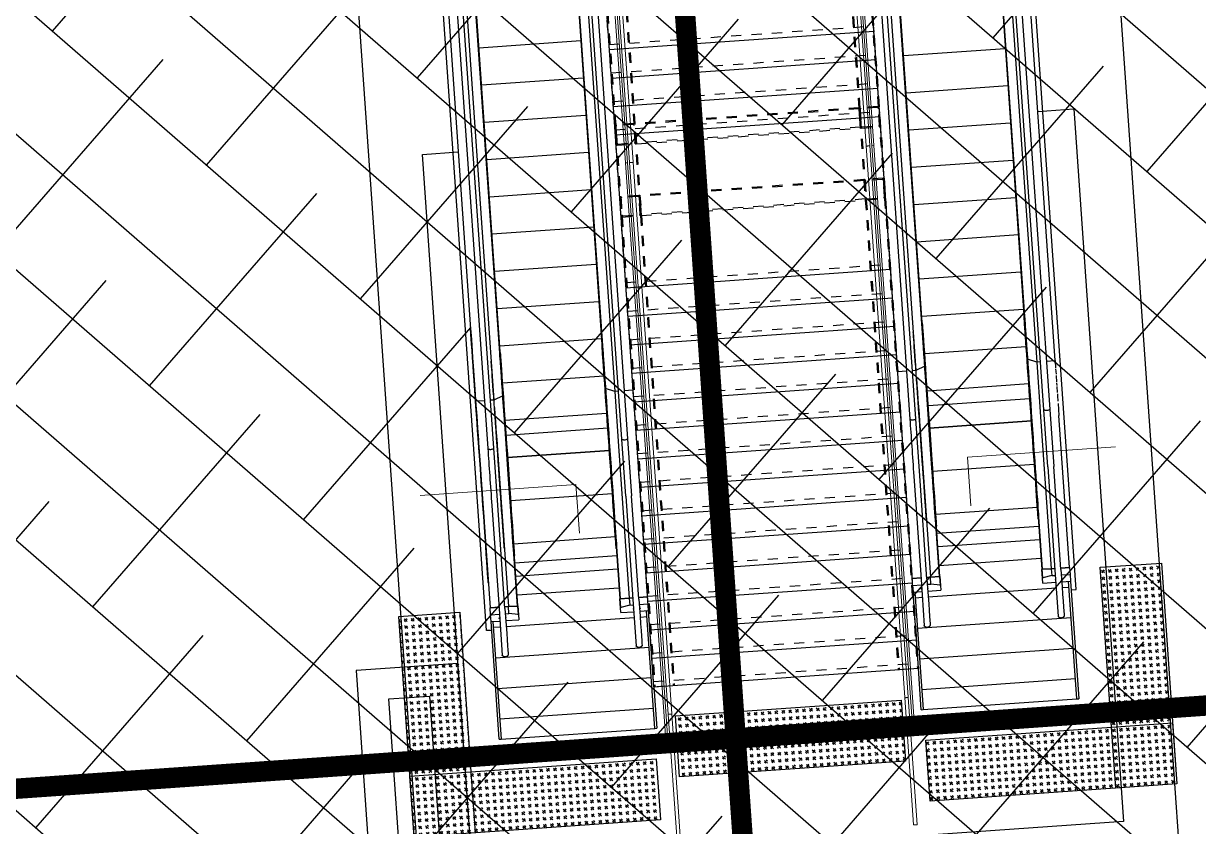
# Model space of a CAD drawing. Header units: millimetres. Extents: x 50357 to 985146, y 723188 to 1803594.
# Drawn here: x 834406.37 to 834417.89, y 820114.42 to 820122.29 of the extents above; entities that cross this region are included whole.
import ezdxf
from ezdxf.xclip import XClip

# ---------------------------------------------------------------- set-up
doc = ezdxf.new("R2010")
doc.units = ezdxf.units.MM
doc.header["$LTSCALE"] = 3
doc.header["$MEASUREMENT"] = 0
for name, pattern in [('DASHED2', [0.375, 0.25, -0.125]), ('Grid Line', [22.225, 12.7, -3.175, 3.175, -3.175]), ('XXASB-PIW-ARC-DWG-1012-MWP-XXXX-WS3-XC$0$XXXXX-PIW-P-ASB_BRIDGE_STAIR_ESCALATOR-XXX$0$Member Hidden', [4.5, 2.5, -2])]:
    doc.linetypes.add(name, pattern=pattern)
doc.layers.add('-Excluded area line', color=7, linetype='DASHED2', lineweight=40)
doc.layers.add('-Section line', color=7, linetype='Continuous')
doc.layers.add('00_Xref', color=7, linetype='Continuous')
for name, color, linetype, true_color in [('WKD071__', 7, 'Continuous', 0x6e6e6e), ('XXASB-PIW-ARC-DWG-1012-MWP-XXXX-WS3-XC$0$XXXXX-PIW-P-ASB_BRIDGE_STAIR_ESCALATOR-XXX$0$A-GENM', 7, 'Continuous', 0x6e6e6e), ('XXASB-PIW-ARC-DWG-1012-MWP-XXXX-WS3-XC$0$XXXXX-PIW-P-ASB_BRIDGE_STAIR_ESCALATOR-XXX$0$ADS240', 7, 'XXASB-PIW-ARC-DWG-1012-MWP-XXXX-WS3-XC$0$XXXXX-PIW-P-ASB_BRIDGE_STAIR_ESCALATOR-XXX$0$Member Hidden', 0x6e6e6e), ('XXASB-PIW-ARC-DWG-1012-MWP-XXXX-WS3-XC$0$XXXXX-PIW-P-ASB_BRIDGE_STAIR_ESCALATOR-XXX$0$ADS240_F', 7, 'Continuous', 0x6e6e6e), ('XXASB-PIW-ARC-DWG-1012-MWP-XXXX-WS3-XC$0$XXXXX-PIW-P-ASB_BRIDGE_STAIR_ESCALATOR-XXX$0$ADS292_H', 7, 'XXASB-PIW-ARC-DWG-1012-MWP-XXXX-WS3-XC$0$XXXXX-PIW-P-ASB_BRIDGE_STAIR_ESCALATOR-XXX$0$Member Hidden', 0x6e6e6e), ('XXASB-PIW-ARC-DWG-1012-MWP-XXXX-WS3-XC$0$XXXXX-PIW-P-ASB_BRIDGE_STAIR_ESCALATOR-XXX$0$ADS292_H1', 7, 'XXASB-PIW-ARC-DWG-1012-MWP-XXXX-WS3-XC$0$XXXXX-PIW-P-ASB_BRIDGE_STAIR_ESCALATOR-XXX$0$Member Hidden', 0x6e6e6e), ('XXASB-PIW-ARC-DWG-1012-MWP-XXXX-WS3-XC$0$XXXXX-PIW-P-ASB_BRIDGE_STAIR_ESCALATOR-XXX$0$M-EQPM', 7, 'Continuous', 0x6e6e6e), ('XXASB-PIW-ARC-DWG-1012-MWP-XXXX-WS3-XC$0$XXXXX-PIW-P-ASB_BRIDGE_STAIR_ESCALATOR-XXX$0$Q-SPCQ', 7, 'Continuous', 0x6e6e6e), ('XXASB-PIW-ARC-DWG-1012-MWP-XXXX-WS3-XC$0$XXXXX-PIW-P-ASB_BRIDGE_STAIR_ESCALATOR-XXX$0$Q-SPCQ-1', 7, 'Continuous', 0x6e6e6e)]:
    doc.layers.add(name, color=color, linetype=linetype, true_color=true_color)
doc.layers.add('XXASB-PIW-ARC-DWG-1012-MWP-XXXX-WS3-XC$0$ADS030__', color=7, linetype='Continuous', lineweight=13, true_color=0x6e6e6e)
doc.layers.add('XXASB-PIW-ARC-DWG-1012-MWP-XXXX-WS3-XC$0$XXXXX-PIW-P-ASB_BRIDGE_DECK_ARC-XXX$0$A-FLOR-HRAL', color=7, linetype='Continuous', lineweight=13, true_color=0x6e6e6e)

# ---------------------------------------------------------------- blocks, each defined once
blk = doc.blocks.new('x-baseplan')
blk.add_lwpolyline([(834550.55, 818213.81), (834557.171, 818119.106), (834549.739, 818118.586), (834547.98, 818143.75), (834547.581, 818143.722), (834547.541, 818144.296), (834539.964, 818143.766), (834540.021, 818142.96), (834532.454, 818142.451), (834523.973, 818144.32), (834526.254, 818154.672), (834539.411, 818151.675), (834539.646, 818148.322), (834547.222, 818148.851), (834547.183, 818149.408), (834547.582, 818149.436), (834542.996, 818215.041), (834543.221, 818215.057), (834550.326, 818213.794), (834550.55, 818213.81)])
blk = doc.blocks.new('XXASB-PIW-ARC-DWG-1012-MWP-XXXX-WS3-XC$0$XXXXX-PIW-P-ASB_BRIDGE_DECK_ARC-XXX$0$HANDRAIL - HANDRAIL-3273728-DECK F_F_L__ARC')
at = {"layer": 'XXASB-PIW-ARC-DWG-1012-MWP-XXXX-WS3-XC$0$XXXXX-PIW-P-ASB_BRIDGE_DECK_ARC-XXX$0$A-FLOR-HRAL'}
for p, q in [((-668972, 86090), (-668972, 81890)), ((-668937, 81890), (-668937, 86090)), ((-668917, 81888), (-668917, 86088)), ((-668917, 81888), (-668917, 86088)), ((-668897, 86088), (-668897, 81888)), ((-668972, 81890), (-668972, 80670)), ((-668937, 80670), (-668937, 81890)), ((-668917, 80668), (-668917, 81888)), ((-668917, 80668), (-668917, 81888)), ((-668897, 81888), (-668917, 81888)), ((-668897, 81888), (-668897, 80668)), ((-668972, 80670), (-668972, 76470)), ((-668937, 76470), (-668937, 80670)), ((-668917, 76188), (-668917, 80668)), ((-668917, 76188), (-668917, 80668)), ((-668917, 80668), (-668897, 80668)), ((-668897, 80668), (-668897, 76188)), ((-668972, 76470), (-668972, 75218)), ((-668937, 75218), (-668937, 76470)), ((-668917, 76168), (-668917, 76188)), ((-668917, 76168), (-668917, 76188)), ((-668917, 76168), (-668897, 76168)), ((-668897, 76188), (-668897, 76168)), ((-668937, 75218), (-668972, 75218))]:
    blk.add_line(p, q, dxfattribs=at)
for points in [[(-668962, 81888), (-668964, 81888), (-668967, 81888), (-668970, 81888), (-668971, 81889), (-668972, 81889), (-668972, 81890), (-668972, 81890)], [(-668962, 80668), (-668964, 80668), (-668967, 80668), (-668970, 80668), (-668971, 80669), (-668972, 80669), (-668972, 80670), (-668972, 80670)], [(-668962, 76468), (-668964, 76468), (-668967, 76468), (-668970, 76468), (-668971, 76469), (-668972, 76469), (-668972, 76470), (-668972, 76470)]]:
    blk.add_open_spline(points, degree=3, knots=[0, 0, 0, 0, 0.1666667, 0.25, 0.3333333, 0.4166667, 0.5, 0.5, 0.5, 0.5], dxfattribs=at)
for points in [[(-668937, 81890), (-668937, 81890), (-668938, 81889), (-668939, 81889), (-668940, 81888), (-668957, 81888), (-668960, 81888), (-668962, 81888), (-668962, 81888)], [(-668937, 80670), (-668937, 80670), (-668938, 80669), (-668939, 80669), (-668940, 80668), (-668957, 80668), (-668960, 80668), (-668962, 80668), (-668962, 80668)], [(-668937, 76470), (-668937, 76470), (-668938, 76469), (-668939, 76469), (-668940, 76468), (-668942, 76468), (-668945, 76468), (-668962, 76468), (-668962, 76468)]]:
    blk.add_open_spline(points, degree=3, dxfattribs=at)
blk = doc.blocks.new('XXASB-PIW-ARC-DWG-1012-MWP-XXXX-WS3-XC$0$XXXXX-PIW-P-ASB_BRIDGE_DECK_ARC-XXX$0$HANDRAIL1 - HANDRAIL-3274031-DECK F_F_L__ARC')
at = {"layer": 'XXASB-PIW-ARC-DWG-1012-MWP-XXXX-WS3-XC$0$XXXXX-PIW-P-ASB_BRIDGE_DECK_ARC-XXX$0$A-FLOR-HRAL'}
for p, q in [((-671148, 81888), (-671148, 86088)), ((-671128, 81888), (-671128, 86088)), ((-671128, 86088), (-671128, 81888)), ((-671108, 86090), (-671108, 81890)), ((-671073, 81890), (-671073, 86090)), ((-671148, 80668), (-671148, 81888)), ((-671128, 81888), (-671148, 81888)), ((-671128, 80668), (-671128, 81888)), ((-671128, 81888), (-671128, 80668)), ((-671108, 81890), (-671108, 80670)), ((-671073, 80670), (-671073, 81890)), ((-671148, 76168), (-671148, 80668)), ((-671148, 80668), (-671128, 80668)), ((-671128, 80668), (-671128, 76168)), ((-671108, 80670), (-671108, 76470)), ((-671073, 76470), (-671073, 80670)), ((-671108, 76470), (-671108, 75218)), ((-671073, 75218), (-671073, 76470)), ((-671148, 76168), (-671128, 76168))]:
    blk.add_line(p, q, dxfattribs=at)
for points in [[(-671098, 81888), (-671100, 81888), (-671102, 81888), (-671105, 81888), (-671107, 81889), (-671108, 81889), (-671108, 81890), (-671108, 81890)], [(-671098, 80668), (-671100, 80668), (-671102, 80668), (-671105, 80668), (-671107, 80669), (-671108, 80669), (-671108, 80670), (-671108, 80670)], [(-671083, 76468), (-671085, 76468), (-671102, 76468), (-671105, 76468), (-671107, 76469), (-671108, 76469), (-671108, 76470), (-671108, 76470)]]:
    blk.add_open_spline(points, degree=3, knots=[0, 0, 0, 0, 0.1666667, 0.25, 0.3333333, 0.4166667, 0.5, 0.5, 0.5, 0.5], dxfattribs=at)
for points in [[(-671073, 81890), (-671073, 81890), (-671073, 81889), (-671074, 81889), (-671076, 81888), (-671078, 81888), (-671080, 81888), (-671097, 81888), (-671098, 81888)], [(-671073, 80670), (-671073, 80670), (-671073, 80669), (-671074, 80669), (-671076, 80668), (-671078, 80668), (-671080, 80668), (-671097, 80668), (-671098, 80668)], [(-671073, 76470), (-671073, 76470), (-671073, 76469), (-671074, 76469), (-671076, 76468), (-671078, 76468), (-671080, 76468), (-671082, 76468), (-671083, 76468)]]:
    blk.add_open_spline(points, degree=3, dxfattribs=at)
blk = doc.blocks.new('XXASB-PIW-ARC-DWG-1012-MWP-XXXX-WS3-XC$0$XXXXX-PIW-P-ASB_BRIDGE_DECK_ARC-XXX')
at = {"layer": 'XXASB-PIW-ARC-DWG-1012-MWP-XXXX-WS3-XC$0$XXXXX-PIW-P-ASB_BRIDGE_DECK_ARC-XXX$0$A-FLOR-HRAL', "rotation": 3.999000000000387}
for name, p in [('XXASB-PIW-ARC-DWG-1012-MWP-XXXX-WS3-XC$0$XXXXX-PIW-P-ASB_BRIDGE_DECK_ARC-XXX$0$HANDRAIL - HANDRAIL-3273728-DECK F_F_L__ARC', (835227160, 818090927)), ('XXASB-PIW-ARC-DWG-1012-MWP-XXXX-WS3-XC$0$XXXXX-PIW-P-ASB_BRIDGE_DECK_ARC-XXX$0$HANDRAIL1 - HANDRAIL-3274031-DECK F_F_L__ARC', (835226971, 818090914))]:
    blk.add_blockref(name, p, dxfattribs=at)
blk = doc.blocks.new('XXASB-PIW-ARC-DWG-1012-MWP-XXXX-WS3-XC$0$XXXXX-PIW-P-ASB_BRIDGE_STAIR_ESCALATOR-XXX$0$KONEGL-TravelMaster110_Escalator_Single_metric - TM110 - 101384-1810381-DECK F_F_L__STR')
at = {"layer": 'XXASB-PIW-ARC-DWG-1012-MWP-XXXX-WS3-XC$0$XXXXX-PIW-P-ASB_BRIDGE_STAIR_ESCALATOR-XXX$0$Q-SPCQ-1'}
h = blk.add_hatch(dxfattribs=at)
h.set_pattern_fill('FP_2', color=256, style=0, pattern_type=2)
h.set_pattern_definition([(270, (-87448.5, -668099.4), (300, 2e-14), [])])
h.paths.add_polyline_path([(-10279, 687), (-9957, 687), (-9957, 755), (-10279, 755)], flags=0)
h.paths.add_polyline_path([(-11112, -755), (-9957, -755), (-9957, -687), (-10294, -686), (-10299, -683), (-10303, -679), (-10310, -666), (-10310, -649), (-10307, -642), (-10301, -634), (-10291, -629), (-9957, -628), (-9957, -500), (-9531, -500), (-9531, 500), (-9957, 500), (-9957, 629), (-10292, 630), (-10301, 634), (-10308, 643), (-10311, 655), (-10311, 658), (-10310, 667), (-10303, 680), (-10298, 684), (-10291, 687), (-10279, 687), (-10279, 755), (-11112, 755), (-11112, 201)], flags=0)
for p, q in [((-11112, 774), (-10704, 774)), ((-11112, 774), (-11112, 755)), ((-11112, 755), (-11112, -755)), ((-9957, 755), (-11112, 755)), ((-9957, 755), (-11112, 755)), ((-9957, 774), (-9957, 687)), ((-9890, 774), (-9890, 687)), ((-9822, 774), (-9822, 687)), ((-9822, 687), (-9822, 771)), ((-7792, 687), (-7792, 771)), ((-9838, 687), (-10291, 687)), ((-9957, 629), (-9957, 500)), ((-9906, 505), (-9890, 594)), ((-9890, 629), (-9890, 594)), ((-9890, 594), (-9822, 594)), ((-8823, 687), (-9838, 687)), ((-9838, 629), (-8823, 629)), ((-9822, 629), (-9822, 594)), ((-9822, 594), (-9822, 629)), ((-9822, 594), (-9822, 505)), ((-9822, 505), (-9822, 594)), ((-8329, 594), (-9822, 594)), ((-8823, 629), (-8263, 629)), ((7327, 687), (-8263, 687)), ((-8263, 629), (7327, 629)), ((-7792, 594), (-7792, 629)), ((-7757, 505), (-7792, 594)), ((7574, 594), (-7792, 594)), ((-9909, 500), (-9957, 500)), ((-9909, 500), (-9909, 505)), ((-9909, 505), (-9906, 505)), ((-9822, 500), (-9909, 500)), ((-9822, 505), (-9906, 505)), ((-9822, 505), (-9822, 500)), ((-9822, 500), (-9822, 505)), ((-9822, 505), (-8329, 505)), ((-9822, 500), (-8329, 500)), ((-9531, -500), (-9531, 500)), ((-9531, -500), (-9531, 500)), ((-9400, -500), (-9400, 500)), ((-9211, 500), (-9211, -500)), ((-8787, 500), (-8787, -500)), ((-8364, -500), (-8364, 500)), ((-8364, 500), (-8364, -500)), ((-8143, 500), (-8143, -500)), ((-7997, 500), (-7997, -500)), ((-7757, 505), (7608, 505)), ((-7748, 500), (-7750, 505)), ((-7748, 500), (7616, 500)), ((-7631, 500), (-7631, -500)), ((-7265, 500), (-7265, -500)), ((-6899, 500), (-6899, -500)), ((-6533, 500), (-6533, -500)), ((-6167, 500), (-6167, -500)), ((-5801, 500), (-5801, -500)), ((-5435, 500), (-5435, -500)), ((-5069, 500), (-5069, -500)), ((-4703, 500), (-4703, -500)), ((-9957, -500), (-9909, -500)), ((-9957, -500), (-9957, -629)), ((-9909, -500), (-9822, -500)), ((-9909, -505), (-9909, -500)), ((-9906, -505), (-9909, -505)), ((-9890, -593), (-9906, -505)), ((-9906, -505), (-9822, -505)), ((-9822, -500), (-9822, -505)), ((-9822, -505), (-9822, -500)), ((-8329, -500), (-9822, -500)), ((-9822, -505), (-9822, -593)), ((-9822, -593), (-9822, -505)), ((-8329, -505), (-9822, -505)), ((-7792, -593), (-7757, -505)), ((7608, -505), (-7757, -505)), ((-7750, -505), (-7748, -500)), ((7616, -500), (-7748, -500)), ((-9838, -629), (-10291, -629)), ((-9957, -687), (-9957, -774)), ((-9822, -593), (-9890, -593)), ((-9890, -593), (-9890, -629)), ((-9890, -687), (-9890, -774)), ((-8823, -629), (-9838, -629)), ((-9838, -687), (-8823, -687)), ((-9822, -593), (-9822, -629)), ((-9822, -629), (-9822, -593)), ((-8329, -593), (-9822, -593)), ((-9822, -687), (-9822, -774)), ((-9822, -771), (-9822, -687)), ((-8823, -629), (-8263, -629)), ((-8263, -687), (-8823, -687)), ((-7792, -593), (-8329, -593)), ((-8263, -629), (7327, -629)), ((7327, -687), (-8263, -687)), ((-7792, -629), (-7792, -593)), ((7574, -593), (-7792, -593)), ((-7792, -771), (-7792, -687)), ((-11112, -755), (-9957, -755)), ((-11112, -755), (-9957, -755)), ((-11112, -755), (-11112, -773)), ((-9957, -773), (-11112, -773)), ((-9890, -774), (-9957, -774)), ((-9822, -774), (-9890, -774)), ((-9822, -773), (-8329, -773)), ((-8210, -773), (-8329, -773)), ((-8046, -773), (-8104, -773)), ((-8012, -773), (-8035, -773)), ((-7935, -773), (-8001, -773)), ((-7871, -773), (-7924, -773)), ((-7791, -773), (-7861, -773)), ((-7790, -773), (7576, -773))]:
    blk.add_line(p, q, dxfattribs=at)
at = {"layer": 'XXASB-PIW-ARC-DWG-1012-MWP-XXXX-WS3-XC$0$XXXXX-PIW-P-ASB_BRIDGE_STAIR_ESCALATOR-XXX$0$Q-SPCQ-1', "flags": 128}
for points in [[(-10292, 629), (-10294, 630), (-10295, 630), (-10296, 631), (-10297, 632), (-10298, 632), (-10299, 633), (-10300, 634), (-10301, 635), (-10302, 636), (-10303, 636), (-10304, 637), (-10304, 638), (-10305, 639), (-10306, 640), (-10307, 641), (-10307, 643), (-10308, 644), (-10309, 645), (-10309, 646), (-10310, 647), (-10310, 648), (-10310, 650), (-10311, 651), (-10311, 652), (-10311, 653), (-10311, 655), (-10311, 656), (-10312, 657), (-10312, 658), (-10312, 660), (-10311, 661), (-10311, 662), (-10311, 663), (-10311, 665), (-10311, 666), (-10310, 667), (-10310, 668), (-10309, 670), (-10309, 671), (-10309, 672), (-10308, 673), (-10307, 674), (-10307, 675), (-10306, 676), (-10305, 677), (-10304, 678), (-10304, 679), (-10303, 680), (-10302, 681), (-10301, 682), (-10300, 683), (-10299, 684), (-10298, 684), (-10297, 685), (-10296, 686), (-10295, 686), (-10294, 687), (-10292, 687)], [(-10292, -687), (-10294, -687), (-10295, -686), (-10296, -686), (-10297, -685), (-10298, -684), (-10299, -684), (-10300, -683), (-10301, -682), (-10302, -681), (-10303, -680), (-10304, -679), (-10304, -678), (-10305, -677), (-10306, -676), (-10307, -675), (-10307, -674), (-10308, -673), (-10309, -672), (-10309, -671), (-10310, -669), (-10310, -668), (-10310, -667), (-10311, -666), (-10311, -665), (-10311, -663), (-10311, -662), (-10311, -661), (-10312, -660), (-10312, -658), (-10312, -657), (-10311, -656), (-10311, -654), (-10311, -653), (-10311, -652), (-10311, -651), (-10310, -649), (-10310, -648), (-10309, -647), (-10309, -646), (-10309, -645), (-10308, -644), (-10307, -642), (-10307, -641), (-10306, -640), (-10305, -639), (-10304, -638), (-10304, -637), (-10303, -636), (-10302, -635), (-10301, -635), (-10300, -634), (-10299, -633), (-10298, -632), (-10297, -632), (-10296, -631), (-10295, -630), (-10294, -630), (-10292, -629)]]:
    blk.add_lwpolyline(points, dxfattribs=at)
at = {"layer": 'XXASB-PIW-ARC-DWG-1012-MWP-XXXX-WS3-XC$0$XXXXX-PIW-P-ASB_BRIDGE_STAIR_ESCALATOR-XXX$0$Q-SPCQ-1'}
for centre, major_axis, start_param, end_param in [((-9822, 771), (0, 2.5), 4.712389, 4.72911), ((-9838, 629), (-455, 0), 4.712389, 6.200512), ((-8329, 594), (918, 0), 1.041127, 6.283185), ((-8823, 687), (-1019, 0), 4.130433, 4.712389), ((-8329, -500), (998, 0), 1.043654, 6.283185), ((-8329, -505), (982, 0), 0, 5.401656), ((-9838, -687), (-455, 0), 4.712389, 6.200512), ((-9822, -771), (0, 2.5), 4.712389, 8.111931), ((-8329, -773), (-1250, 0), 4.540642, 4.600999)]:
    blk.add_ellipse(centre, major_axis=major_axis, ratio=0.000001, start_param=start_param, end_param=end_param, dxfattribs=at)
for centre, major_axis in [((-8329, 500), (998, 0)), ((-8329, 505), (982, 0))]:
    blk.add_ellipse(centre, major_axis=major_axis, ratio=0.000001, dxfattribs=at)
for points, knots in [([(-9933, 688), (-9933, 688), (-9933, 688), (-9932, 689), (-9932, 690), (-9932, 690), (-9932, 691), (-9931, 692), (-9931, 693), (-9931, 693), (-9930, 694), (-9929, 694), (-9928, 694), (-9927, 694), (-9927, 693), (-9927, 692), (-9926, 692), (-9926, 691), (-9925, 690), (-9925, 689), (-9925, 689), (-9925, 688), (-9925, 688)], [0.1687934, 0.1687934, 0.1687934, 0.1687934, 0.1944444, 0.2083333, 0.2222222, 0.25, 0.2777778, 0.3055556, 0.3333333, 0.3611111, 0.3888889, 0.4444444, 0.5555556, 0.6111111, 0.6388889, 0.6666667, 0.7083333, 0.75, 0.7708333, 0.78125, 0.7916667, 0.8312947, 0.8312947, 0.8312947, 0.8312947]), ([(-9927, 628), (-9927, 628), (-9927, 628), (-9927, 627), (-9928, 627), (-9929, 627), (-9930, 627), (-9931, 628), (-9931, 628), (-9931, 628)], [0.3333333, 0.3333333, 0.3333333, 0.3333333, 0.3611111, 0.3888889, 0.4444444, 0.5555556, 0.6111111, 0.6388889, 0.6666667, 0.6666667, 0.6666667, 0.6666667]), ([(-8263, 687), (-8264, 686), (-8266, 684), (-8269, 679), (-8271, 673), (-8273, 663), (-8273, 651), (-8269, 637), (-8265, 631), (-8263, 629)], [0, 0, 0, 0, 0.1, 0.2, 0.3, 0.4, 0.6, 0.8, 1, 1, 1, 1]), ([(-9925, -688), (-9925, -688), (-9925, -688), (-9925, -689), (-9925, -690), (-9926, -690), (-9926, -691), (-9926, -692), (-9927, -693), (-9927, -693), (-9927, -694), (-9928, -694), (-9929, -694), (-9930, -694), (-9931, -693), (-9931, -692), (-9931, -692), (-9932, -691), (-9932, -690), (-9932, -689), (-9932, -689), (-9933, -688), (-9933, -688)], [0.1683822, 0.1683822, 0.1683822, 0.1683822, 0.1944444, 0.2083333, 0.2222222, 0.25, 0.2777778, 0.3055556, 0.3333333, 0.3611111, 0.3888889, 0.4444444, 0.5555556, 0.6111111, 0.6388889, 0.6666667, 0.7083333, 0.75, 0.7708333, 0.78125, 0.7916667, 0.8315295, 0.8315295, 0.8315295, 0.8315295]), ([(-9931, -628), (-9931, -628), (-9931, -628), (-9930, -627), (-9929, -627), (-9928, -627), (-9927, -627), (-9927, -628), (-9927, -628), (-9927, -628)], [0.3333333, 0.3333333, 0.3333333, 0.3333333, 0.3611111, 0.3888889, 0.4444444, 0.5555556, 0.6111111, 0.6388889, 0.6666667, 0.6666667, 0.6666667, 0.6666667]), ([(-8263, -687), (-8266, -685), (-8271, -677), (-8273, -661), (-8272, -649), (-8270, -641), (-8267, -634), (-8264, -630), (-8263, -629)], [-1, -1, -1, -1, -0.75, -0.5, -0.375, -0.25, -0.125, 0, 0, 0, 0])]:
    blk.add_open_spline(points, degree=3, knots=knots, dxfattribs=at)
for points in [[(-7792, 771), (-7792, 771), (-7792, 772), (-7791, 773), (-7791, 774), (-7790, 774)], [(-7790, -773), (-7791, -773), (-7791, -773), (-7792, -772), (-7792, -771), (-7792, -771)]]:
    blk.add_open_spline(points, degree=3, dxfattribs=at)
blk = doc.blocks.new('XXASB-PIW-ARC-DWG-1012-MWP-XXXX-WS3-XC$0$XXXXX-PIW-P-ASB_BRIDGE_STAIR_ESCALATOR-XXX$0$KONEGL-TravelMaster110_Escalator_Single_metric - TM110 - 101384-V1-DECK F_F_L__STR')
at = {"layer": 'XXASB-PIW-ARC-DWG-1012-MWP-XXXX-WS3-XC$0$XXXXX-PIW-P-ASB_BRIDGE_STAIR_ESCALATOR-XXX$0$Q-SPCQ-1'}
h = blk.add_hatch(dxfattribs=at)
h.set_pattern_fill('FP_3', color=256, style=0, pattern_type=2)
h.set_pattern_definition([(270, (-87448.5, -671946.4), (300, 2e-14), [])])
h.paths.add_polyline_path([(-10172, -755), (-9957, -755), (-9957, -687), (-10172, -687)], flags=0)
h.paths.add_polyline_path([(-10266, -755), (-10172, -755), (-10172, -687), (-10266, -687)], flags=0)
h.paths.add_polyline_path([(-11112, -755), (-10266, -755), (-10266, -687), (-10294, -686), (-10299, -683), (-10303, -679), (-10310, -666), (-10310, -649), (-10307, -642), (-10301, -634), (-10291, -629), (-9957, -628), (-9957, -500), (-9531, -500), (-9531, 500), (-9957, 500), (-9957, 629), (-10292, 630), (-10301, 634), (-10308, 643), (-10311, 655), (-10311, 658), (-10310, 667), (-10303, 680), (-10298, 684), (-10291, 687), (-9957, 687), (-9957, 755), (-11112, 755), (-11112, 45)], flags=0)
for p, q in [((-11112, 774), (-9957, 774)), ((-11112, 774), (-11112, 755)), ((-11112, 755), (-11112, -755)), ((-9957, 755), (-11112, 755)), ((-9957, 755), (-11112, 755)), ((-9957, 774), (-9890, 774)), ((-9957, 774), (-9957, 687)), ((-9890, 774), (-9822, 774)), ((-9890, 774), (-9890, 687)), ((-9822, 774), (-9822, 687)), ((-8329, 774), (-9822, 774)), ((-9822, 687), (-9822, 771)), ((-8329, 774), (-8269, 774)), ((-8257, 774), (-8233, 774)), ((-8115, 774), (-8046, 774)), ((-8024, 774), (-7946, 774)), ((-7935, 774), (-7914, 774)), ((-7882, 774), (-7790, 774)), ((-7792, 687), (-7792, 771)), ((7576, 774), (-7790, 774)), ((-9838, 687), (-10291, 687)), ((-9957, 629), (-9957, 500)), ((-9906, 505), (-9890, 594)), ((-9890, 629), (-9890, 594)), ((-9890, 594), (-9822, 594)), ((-8823, 687), (-9838, 687)), ((-9838, 629), (-8823, 629)), ((-9822, 629), (-9822, 594)), ((-9822, 594), (-9822, 629)), ((-9822, 594), (-9822, 505)), ((-9822, 505), (-9822, 594)), ((-8329, 594), (-9822, 594)), ((-8823, 629), (-8263, 629)), ((7327, 687), (-8263, 687)), ((-8263, 629), (7327, 629)), ((-7792, 594), (-7792, 629)), ((-7757, 505), (-7792, 594)), ((7574, 594), (-7792, 594)), ((-9909, 500), (-9957, 500)), ((-9909, 500), (-9909, 505)), ((-9909, 505), (-9906, 505)), ((-9822, 500), (-9909, 500)), ((-9822, 505), (-9906, 505)), ((-9822, 505), (-9822, 500)), ((-9822, 500), (-9822, 505)), ((-9822, 505), (-8329, 505)), ((-9822, 500), (-8329, 500)), ((-9531, -500), (-9531, 500)), ((-9531, -500), (-9531, 500)), ((-9400, -500), (-9400, 500)), ((-9211, 500), (-9211, -500)), ((-8787, 500), (-8787, -500)), ((-8364, -500), (-8364, 500)), ((-8364, 500), (-8364, -500)), ((-8143, 500), (-8143, -500)), ((-7997, 500), (-7997, -500)), ((-7757, 505), (7608, 505)), ((-7748, 500), (-7750, 505)), ((-7748, 500), (7616, 500)), ((-7631, 500), (-7631, -500)), ((-7265, 500), (-7265, -500)), ((-6899, 500), (-6899, -500)), ((-6533, 500), (-6533, -500)), ((-6167, 500), (-6167, -500)), ((-5801, 500), (-5801, -500)), ((-5435, 500), (-5435, -500)), ((-5069, 500), (-5069, -500)), ((-4703, 500), (-4703, -500)), ((-4337, 500), (-4337, -500)), ((-9957, -500), (-9909, -500)), ((-9957, -500), (-9957, -629)), ((-9909, -500), (-9822, -500)), ((-9909, -505), (-9909, -500)), ((-9906, -505), (-9909, -505)), ((-9890, -593), (-9906, -505)), ((-9906, -505), (-9822, -505)), ((-9822, -500), (-9822, -505)), ((-9822, -505), (-9822, -500)), ((-8329, -500), (-9822, -500)), ((-9822, -505), (-9822, -593)), ((-9822, -593), (-9822, -505)), ((-8329, -505), (-9822, -505)), ((-7792, -593), (-7757, -505)), ((7608, -505), (-7757, -505)), ((-7750, -505), (-7748, -500)), ((7616, -500), (-7748, -500)), ((-9838, -629), (-10291, -629)), ((-9957, -687), (-9957, -773)), ((-9822, -593), (-9890, -593)), ((-9890, -593), (-9890, -629)), ((-9890, -687), (-9890, -773)), ((-8823, -629), (-9838, -629)), ((-9838, -687), (-8823, -687)), ((-9822, -593), (-9822, -629)), ((-9822, -629), (-9822, -593)), ((-8329, -593), (-9822, -593)), ((-9822, -687), (-9822, -773)), ((-9822, -771), (-9822, -687)), ((-8823, -629), (-8263, -629)), ((-8263, -687), (-8823, -687)), ((-7792, -593), (-8329, -593)), ((-8263, -629), (7327, -629)), ((7327, -687), (-8263, -687)), ((-7792, -629), (-7792, -593)), ((7574, -593), (-7792, -593)), ((-7792, -771), (-7792, -687)), ((-11112, -755), (-9957, -755)), ((-11112, -755), (-9957, -755)), ((-11112, -755), (-11112, -773)), ((-10704, -773), (-11112, -773))]:
    blk.add_line(p, q, dxfattribs=at)
at = {"layer": 'XXASB-PIW-ARC-DWG-1012-MWP-XXXX-WS3-XC$0$XXXXX-PIW-P-ASB_BRIDGE_STAIR_ESCALATOR-XXX$0$Q-SPCQ-1', "flags": 128}
for points in [[(-10292, 629), (-10294, 630), (-10295, 630), (-10296, 631), (-10297, 632), (-10298, 632), (-10299, 633), (-10300, 634), (-10301, 635), (-10302, 636), (-10303, 636), (-10304, 637), (-10304, 638), (-10305, 639), (-10306, 640), (-10307, 641), (-10307, 643), (-10308, 644), (-10309, 645), (-10309, 646), (-10310, 647), (-10310, 648), (-10310, 650), (-10311, 651), (-10311, 652), (-10311, 653), (-10311, 655), (-10311, 656), (-10312, 657), (-10312, 658), (-10312, 660), (-10311, 661), (-10311, 662), (-10311, 663), (-10311, 665), (-10311, 666), (-10310, 667), (-10310, 668), (-10309, 670), (-10309, 671), (-10309, 672), (-10308, 673), (-10307, 674), (-10307, 675), (-10306, 676), (-10305, 677), (-10304, 678), (-10304, 679), (-10303, 680), (-10302, 681), (-10301, 682), (-10300, 683), (-10299, 684), (-10298, 684), (-10297, 685), (-10296, 686), (-10295, 686), (-10294, 687), (-10292, 687)], [(-10292, -687), (-10294, -687), (-10295, -686), (-10296, -686), (-10297, -685), (-10298, -684), (-10299, -684), (-10300, -683), (-10301, -682), (-10302, -681), (-10303, -680), (-10304, -679), (-10304, -678), (-10305, -677), (-10306, -676), (-10307, -675), (-10307, -674), (-10308, -673), (-10309, -672), (-10309, -671), (-10310, -669), (-10310, -668), (-10310, -667), (-10311, -666), (-10311, -665), (-10311, -663), (-10311, -662), (-10311, -661), (-10312, -660), (-10312, -658), (-10312, -657), (-10311, -656), (-10311, -654), (-10311, -653), (-10311, -652), (-10311, -651), (-10310, -649), (-10310, -648), (-10309, -647), (-10309, -646), (-10309, -645), (-10308, -644), (-10307, -642), (-10307, -641), (-10306, -640), (-10305, -639), (-10304, -638), (-10304, -637), (-10303, -636), (-10302, -635), (-10301, -635), (-10300, -634), (-10299, -633), (-10298, -632), (-10297, -632), (-10296, -631), (-10295, -630), (-10294, -630), (-10292, -629)]]:
    blk.add_lwpolyline(points, dxfattribs=at)
at = {"layer": 'XXASB-PIW-ARC-DWG-1012-MWP-XXXX-WS3-XC$0$XXXXX-PIW-P-ASB_BRIDGE_STAIR_ESCALATOR-XXX$0$Q-SPCQ-1'}
for centre, major_axis, start_param, end_param in [((-9822, 771), (0, 2.5), 4.712389, 4.72911), ((-8329, 774), (-1250, 0), 1.593042, 4.588151), ((-9838, 629), (-455, 0), 4.712389, 6.200512), ((-8329, 594), (918, 0), 1.041127, 6.283185), ((-8823, 687), (-1019, 0), 4.130433, 4.712389), ((-8329, -500), (998, 0), 1.043654, 6.283185), ((-8329, -505), (982, 0), 0, 5.401656), ((-9838, -687), (-455, 0), 4.712389, 6.200512), ((-9822, -771), (0, 2.5), 4.712389, 8.111931)]:
    blk.add_ellipse(centre, major_axis=major_axis, ratio=0.000001, start_param=start_param, end_param=end_param, dxfattribs=at)
for centre, major_axis in [((-8329, 774), (-1250, 0)), ((-8329, 500), (998, 0)), ((-8329, 505), (982, 0))]:
    blk.add_ellipse(centre, major_axis=major_axis, ratio=0.000001, dxfattribs=at)
for points, knots in [([(-9933, 688), (-9933, 688), (-9933, 688), (-9932, 689), (-9932, 690), (-9932, 690), (-9932, 691), (-9931, 692), (-9931, 693), (-9931, 693), (-9930, 694), (-9929, 694), (-9928, 694), (-9927, 694), (-9927, 693), (-9927, 692), (-9926, 692), (-9926, 691), (-9925, 690), (-9925, 689), (-9925, 689), (-9925, 688), (-9925, 688)], [0.1687934, 0.1687934, 0.1687934, 0.1687934, 0.1944444, 0.2083333, 0.2222222, 0.25, 0.2777778, 0.3055556, 0.3333333, 0.3611111, 0.3888889, 0.4444444, 0.5555556, 0.6111111, 0.6388889, 0.6666667, 0.7083333, 0.75, 0.7708333, 0.78125, 0.7916667, 0.8312947, 0.8312947, 0.8312947, 0.8312947]), ([(-9927, 628), (-9927, 628), (-9927, 628), (-9927, 627), (-9928, 627), (-9929, 627), (-9930, 627), (-9931, 628), (-9931, 628), (-9931, 628)], [0.3333333, 0.3333333, 0.3333333, 0.3333333, 0.3611111, 0.3888889, 0.4444444, 0.5555556, 0.6111111, 0.6388889, 0.6666667, 0.6666667, 0.6666667, 0.6666667]), ([(-8263, 687), (-8264, 686), (-8266, 684), (-8269, 679), (-8271, 673), (-8273, 663), (-8273, 651), (-8269, 637), (-8265, 631), (-8263, 629)], [0, 0, 0, 0, 0.1, 0.2, 0.3, 0.4, 0.6, 0.8, 1, 1, 1, 1]), ([(-9925, -688), (-9925, -688), (-9925, -688), (-9925, -689), (-9925, -690), (-9926, -690), (-9926, -691), (-9926, -692), (-9927, -693), (-9927, -693), (-9927, -694), (-9928, -694), (-9929, -694), (-9930, -694), (-9931, -693), (-9931, -692), (-9931, -692), (-9932, -691), (-9932, -690), (-9932, -689), (-9932, -689), (-9933, -688), (-9933, -688)], [0.1683822, 0.1683822, 0.1683822, 0.1683822, 0.1944444, 0.2083333, 0.2222222, 0.25, 0.2777778, 0.3055556, 0.3333333, 0.3611111, 0.3888889, 0.4444444, 0.5555556, 0.6111111, 0.6388889, 0.6666667, 0.7083333, 0.75, 0.7708333, 0.78125, 0.7916667, 0.8315295, 0.8315295, 0.8315295, 0.8315295]), ([(-9931, -628), (-9931, -628), (-9931, -628), (-9930, -627), (-9929, -627), (-9928, -627), (-9927, -627), (-9927, -628), (-9927, -628), (-9927, -628)], [0.3333333, 0.3333333, 0.3333333, 0.3333333, 0.3611111, 0.3888889, 0.4444444, 0.5555556, 0.6111111, 0.6388889, 0.6666667, 0.6666667, 0.6666667, 0.6666667]), ([(-8263, -687), (-8266, -685), (-8271, -677), (-8273, -661), (-8272, -649), (-8270, -641), (-8267, -634), (-8264, -630), (-8263, -629)], [-1, -1, -1, -1, -0.75, -0.5, -0.375, -0.25, -0.125, 0, 0, 0, 0])]:
    blk.add_open_spline(points, degree=3, knots=knots, dxfattribs=at)
for points in [[(-7792, 771), (-7792, 771), (-7792, 772), (-7791, 773), (-7791, 774), (-7790, 774)], [(-7791, -773), (-7791, -773), (-7792, -772), (-7792, -771), (-7792, -771)]]:
    blk.add_open_spline(points, degree=3, dxfattribs=at)
blk = doc.blocks.new('XXASB-PIW-ARC-DWG-1012-MWP-XXXX-WS3-XC$0$XXXXX-PIW-P-ASB_BRIDGE_STAIR_ESCALATOR-XXX$0$SUMP PIT L02 - SUMP PIT L02-3490829-DECK F_F_L__STR')
at = {"layer": 'XXASB-PIW-ARC-DWG-1012-MWP-XXXX-WS3-XC$0$XXXXX-PIW-P-ASB_BRIDGE_STAIR_ESCALATOR-XXX$0$M-EQPM'}
for p, q in [((-674223, 77109), (-674223, 75109)), ((-673223, 77109), (-674223, 77109)), ((-673223, 75109), (-673223, 77109)), ((-673923, 75409), (-673923, 76809)), ((-673923, 76809), (-673523, 76809)), ((-673523, 76809), (-673523, 75409)), ((-673523, 75409), (-673923, 75409)), ((-674223, 75109), (-673223, 75109))]:
    blk.add_line(p, q, dxfattribs=at)
blk = doc.blocks.new('XXASB-PIW-ARC-DWG-1012-MWP-XXXX-WS3-XC$0$XXXXX-PIW-P-ASB_BRIDGE_STAIR_ESCALATOR-XXX$0$Square Hollow Sections - SHS 200x200x10-V38-DECK F_F_L__STR')
at = {"layer": 'XXASB-PIW-ARC-DWG-1012-MWP-XXXX-WS3-XC$0$XXXXX-PIW-P-ASB_BRIDGE_STAIR_ESCALATOR-XXX$0$ADS292_H'}
for p, q in [((-1100, -100), (-1100, 100)), ((1100, 100), (-1100, 100)), ((1100, 90), (-1100, 90)), ((1100, 100), (1100, -100)), ((1100, -90), (-1100, -90)), ((-1100, -100), (1100, -100))]:
    blk.add_line(p, q, dxfattribs=at)
blk = doc.blocks.new('XXASB-PIW-ARC-DWG-1012-MWP-XXXX-WS3-XC$0$XXXXX-PIW-P-ASB_BRIDGE_STAIR_ESCALATOR-XXX$0$A$C1D6126A4')
at = {"layer": 'XXASB-PIW-ARC-DWG-1012-MWP-XXXX-WS3-XC$0$XXXXX-PIW-P-ASB_BRIDGE_STAIR_ESCALATOR-XXX$0$ADS240_F'}
for p, q in [((834554618, 818120845), (834553172, 818141535)), ((834552025, 818120664), (834550578, 818141353)), ((834551588, 818126908), (834554182, 818127090)), ((834551608, 818126629), (834554201, 818126810)), ((834551627, 818126350), (834554221, 818126531)), ((834551647, 818126071), (834554240, 818126252)), ((834551751, 818124574), (834554345, 818124755)), ((834551771, 818124295), (834554364, 818124476)), ((834551790, 818124016), (834554384, 818124197)), ((834551810, 818123736), (834554403, 818123918)), ((834551829, 818123457), (834554423, 818123638)), ((834551849, 818123178), (834554442, 818123359)), ((834551868, 818122898), (834554462, 818123080)), ((834551888, 818122619), (834554482, 818122800)), ((834551907, 818122340), (834554501, 818122521)), ((834551927, 818122060), (834554521, 818122242)), ((834551946, 818121781), (834554540, 818121962)), ((834551966, 818121502), (834554560, 818121683)), ((834551985, 818121222), (834554579, 818121404)), ((834552005, 818120943), (834554599, 818121124)), ((834552025, 818120664), (834554618, 818120845))]:
    blk.add_line(p, q, dxfattribs=at)
blk = doc.blocks.new('XXASB-PIW-ARC-DWG-1012-MWP-XXXX-WS3-XC$0$XXXXX-PIW-P-ASB_BRIDGE_STAIR_ESCALATOR-XXX$0$200x200x10 SHS')
at = {"layer": 'XXASB-PIW-ARC-DWG-1012-MWP-XXXX-WS3-XC$0$XXXXX-PIW-P-ASB_BRIDGE_STAIR_ESCALATOR-XXX$0$ADS292_H1', "ltscale": 0.3}
blk.add_lwpolyline([(90, 0), (-90, 0, 0.414214), (-100, -10), (-100, -190, 0.414214), (-90, -200), (90, -200, 0.414214), (100, -190), (100, -10, 0.414214)], format="xyb", close=True, dxfattribs=at)
at = {"layer": 'XXASB-PIW-ARC-DWG-1012-MWP-XXXX-WS3-XC$0$XXXXX-PIW-P-ASB_BRIDGE_STAIR_ESCALATOR-XXX$0$ADS292_H1', "ltscale": 0.2}
blk.add_lwpolyline([(80, -10), (-80, -10, 0.414214), (-90, -20), (-90, -180, 0.414214), (-80, -190), (80, -190, 0.414214), (90, -180), (90, -20, 0.414214)], format="xyb", close=True, dxfattribs=at)
blk = doc.blocks.new('XXASB-PIW-ARC-DWG-1012-MWP-XXXX-WS3-XC$0$XXXXX-PIW-P-ASB_BRIDGE_STAIR_ESCALATOR-XXX')
at = {"layer": 'XXASB-PIW-ARC-DWG-1012-MWP-XXXX-WS3-XC$0$XXXXX-PIW-P-ASB_BRIDGE_STAIR_ESCALATOR-XXX$0$Q-SPCQ'}
h = blk.add_hatch(dxfattribs=at)
h.set_pattern_fill('GOST_GLASS', color=256, scale=8, angle=93.9987)
h.set_pattern_definition([(138.998705, (834732796.246, 817758944.717), (-4.733696, 67.717), [40, -56]), (138.998705, (834732795.063, 817758961.646), (-4.733696, 67.717), [16, -80]), (138.998705, (834732779.317, 817758943.534), (-4.733696, 67.717), [16, -80])])
h.paths.add_polyline_path([(834557150, 818119712), (834554734, 818119543), (834554692, 818120141), (834556510, 818120268), (834556401, 818121834), (834556999, 818121876)])
h = blk.add_hatch(dxfattribs=at)
h.set_pattern_fill('GOST_GLASS', color=256, scale=8, angle=93.9987)
h.set_pattern_definition([(138.998705, (834727857.766, 817758599.497), (-4.733696, 67.717), [40, -56]), (138.998705, (834727856.583, 817758616.426), (-4.733696, 67.717), [16, -80]), (138.998705, (834727840.837, 817758598.314), (-4.733696, 67.717), [16, -80])])
h.paths.add_polyline_path([(834552090, 818119358), (834549675, 818119189), (834549523, 818121353), (834550122, 818121395), (834550231, 818119830), (834552048, 818119957)])
h = blk.add_hatch(dxfattribs=at)
h.set_pattern_fill('GOST_GLASS', color=256, scale=8, angle=93.9987)
h.set_pattern_definition([(138.998705, (834730299.15, 817759178.22), (-4.733696, 67.717), [40, -56]), (138.998705, (834730297.966, 817759195.15), (-4.733696, 67.717), [16, -80]), (138.998705, (834730282.22, 817759177.036), (-4.733696, 67.717), [16, -80])])
h.paths.add_polyline_path([(834554491, 818119934), (834552277, 818119779), (834552235, 818120378), (834554450, 818120532)])
at = {"layer": 'XXASB-PIW-ARC-DWG-1012-MWP-XXXX-WS3-XC$0$XXXXX-PIW-P-ASB_BRIDGE_STAIR_ESCALATOR-XXX$0$A-GENM'}
for points in [[(834556115, 818121613), (834556165, 818121617), (834554798, 818141174), (834554898, 818141181), (834554790, 818142726), (834554640, 818142716)], [(834550435, 818121216), (834550385, 818121213), (834549018, 818140770), (834548918, 818140763), (834548810, 818142308), (834548960, 818142319)]]:
    blk.add_lwpolyline(points, dxfattribs=at)
at = {"layer": 'XXASB-PIW-ARC-DWG-1012-MWP-XXXX-WS3-XC$0$XXXXX-PIW-P-ASB_BRIDGE_STAIR_ESCALATOR-XXX$0$ADS240'}
for p, q in [((834554615, 818120895), (834553168, 818141584)), ((834552021, 818120714), (834550575, 818141403)), ((834551585, 818126958), (834554178, 818127140)), ((834551604, 818126679), (834554198, 818126860)), ((834551624, 818126400), (834554217, 818126581)), ((834551643, 818126120), (834554237, 818126302)), ((834551748, 818124624), (834554341, 818124805)), ((834551767, 818124345), (834554361, 818124526)), ((834551787, 818124065), (834554380, 818124247)), ((834551806, 818123786), (834554400, 818123967)), ((834551826, 818123507), (834554419, 818123688)), ((834551845, 818123227), (834554439, 818123409)), ((834551865, 818122948), (834554459, 818123129)), ((834551884, 818122669), (834554478, 818122850)), ((834551904, 818122389), (834554498, 818122571)), ((834551923, 818122110), (834554517, 818122291)), ((834551943, 818121831), (834554537, 818122012)), ((834551962, 818121552), (834554556, 818121733)), ((834551982, 818121272), (834554576, 818121454)), ((834552002, 818120993), (834554595, 818121174)), ((834552021, 818120714), (834554615, 818120895))]:
    blk.add_line(p, q, dxfattribs=at)
at = {"layer": 'XXASB-PIW-ARC-DWG-1012-MWP-XXXX-WS3-XC$0$XXXXX-PIW-P-ASB_BRIDGE_STAIR_ESCALATOR-XXX$0$ADS292_H'}
for p, q in [((834552911, 818142394), (834554419, 818120831)), ((834552921, 818142395), (834554429, 818120832)), ((834553101, 818142408), (834554608, 818120844)), ((834553111, 818142408), (834554618, 818120845)), ((834550517, 818142227), (834552025, 818120664)), ((834550527, 818142228), (834552035, 818120664)), ((834550707, 818142240), (834552214, 818120677)), ((834550717, 818142241), (834552224, 818120678)), ((834554419, 818120831), (834554618, 818120845)), ((834552025, 818120664), (834552224, 818120678))]:
    blk.add_line(p, q, dxfattribs=at)
at = {"layer": 'XXASB-PIW-ARC-DWG-1012-MWP-XXXX-WS3-XC$0$XXXXX-PIW-P-ASB_BRIDGE_STAIR_ESCALATOR-XXX$0$M-EQPM'}
for p, q in [((834555788, 818126302), (834556140, 818126326)), ((834556140, 818126326), (834556628, 818119343)), ((834549755, 818125880), (834550107, 818125905)), ((834550243, 818118897), (834549755, 818125880)), ((834556628, 818119343), (834550243, 818118897))]:
    blk.add_line(p, q, dxfattribs=at)
at = {"layer": 'XXASB-PIW-ARC-DWG-1012-MWP-XXXX-WS3-XC$0$XXXXX-PIW-P-ASB_BRIDGE_STAIR_ESCALATOR-XXX$0$Q-SPCQ'}
for points in [[(834557150, 818119712), (834554734, 818119543), (834554692, 818120141), (834556510, 818120268), (834556401, 818121834), (834556999, 818121876)], [(834552090, 818119358), (834549675, 818119189), (834549523, 818121353), (834550122, 818121395), (834550231, 818119830), (834552048, 818119957)], [(834554491, 818119934), (834552277, 818119779), (834552235, 818120378), (834554450, 818120532)], [(834557109, 818120310), (834557150, 818119712), (834556552, 818119670), (834556510, 818120268)], [(834550231, 818119830), (834550273, 818119231), (834549675, 818119189), (834549633, 818119788)]]:
    blk.add_lwpolyline(points, close=True, dxfattribs=at)
at = {"layer": 'XXASB-PIW-ARC-DWG-1012-MWP-XXXX-WS3-XC$0$XXXXX-PIW-P-ASB_BRIDGE_STAIR_ESCALATOR-XXX$0$ADS240_F'}
blk.add_blockref('XXASB-PIW-ARC-DWG-1012-MWP-XXXX-WS3-XC$0$XXXXX-PIW-P-ASB_BRIDGE_STAIR_ESCALATOR-XXX$0$A$C1D6126A4', (0, 0), dxfattribs=at)
at = {"layer": 'XXASB-PIW-ARC-DWG-1012-MWP-XXXX-WS3-XC$0$XXXXX-PIW-P-ASB_BRIDGE_STAIR_ESCALATOR-XXX$0$ADS292_H'}
for p, rotation in [((834552944, 818126161), 3.998705136097185), ((834552993, 818125457), 3.999000000000387)]:
    blk.add_blockref('XXASB-PIW-ARC-DWG-1012-MWP-XXXX-WS3-XC$0$XXXXX-PIW-P-ASB_BRIDGE_STAIR_ESCALATOR-XXX$0$Square Hollow Sections - SHS 200x200x10-V38-DECK F_F_L__STR', p, dxfattribs=dict(at, rotation=rotation))
at = {"layer": 'XXASB-PIW-ARC-DWG-1012-MWP-XXXX-WS3-XC$0$XXXXX-PIW-P-ASB_BRIDGE_STAIR_ESCALATOR-XXX$0$ADS292_H1'}
for p, rotation in [((834554041, 818126238), 93.99870513598017), ((834551647, 818126071), 93.9987051359802), ((834554090, 818125534), 93.99870513598016), ((834551696, 818125366), 93.99870513598017)]:
    blk.add_blockref('XXASB-PIW-ARC-DWG-1012-MWP-XXXX-WS3-XC$0$XXXXX-PIW-P-ASB_BRIDGE_STAIR_ESCALATOR-XXX$0$200x200x10 SHS', p, dxfattribs=dict(at, rotation=rotation))
at = {"layer": 'XXASB-PIW-ARC-DWG-1012-MWP-XXXX-WS3-XC$0$XXXXX-PIW-P-ASB_BRIDGE_STAIR_ESCALATOR-XXX$0$M-EQPM', "rotation": 3.999000000000387}
blk.add_blockref('XXASB-PIW-ARC-DWG-1012-MWP-XXXX-WS3-XC$0$XXXXX-PIW-P-ASB_BRIDGE_STAIR_ESCALATOR-XXX$0$SUMP PIT L02 - SUMP PIT L02-3490829-DECK F_F_L__STR', (835227065, 818090920), dxfattribs=at)
at = {"layer": 'XXASB-PIW-ARC-DWG-1012-MWP-XXXX-WS3-XC$0$XXXXX-PIW-P-ASB_BRIDGE_STAIR_ESCALATOR-XXX$0$Q-SPCQ-1', "rotation": 93.99870513611988}
for name, p in [('XXASB-PIW-ARC-DWG-1012-MWP-XXXX-WS3-XC$0$XXXXX-PIW-P-ASB_BRIDGE_STAIR_ESCALATOR-XXX$0$KONEGL-TravelMaster110_Escalator_Single_metric - TM110 - 101384-1810381-DECK F_F_L__STR', (834554643, 818131577)), ('XXASB-PIW-ARC-DWG-1012-MWP-XXXX-WS3-XC$0$XXXXX-PIW-P-ASB_BRIDGE_STAIR_ESCALATOR-XXX$0$KONEGL-TravelMaster110_Escalator_Single_metric - TM110 - 101384-V1-DECK F_F_L__STR', (834550506, 818131288))]:
    blk.add_blockref(name, p, dxfattribs=at)
blk = doc.blocks.new('XXASB-PIW-ARC-DWG-1012-MWP-XXXX-WS3-XC')
at = {"layer": 'XXASB-PIW-ARC-DWG-1012-MWP-XXXX-WS3-XC$0$ADS030__', "flags": 128}
for points in [[(834555132, 818122435), (834555098, 818122912), (834556550, 818123014)], [(834551295, 818122167), (834551261, 818122644), (834549735, 818122537)]]:
    blk.add_lwpolyline(points, dxfattribs=at)
for name in ['XXASB-PIW-ARC-DWG-1012-MWP-XXXX-WS3-XC$0$XXXXX-PIW-P-ASB_BRIDGE_DECK_ARC-XXX', 'XXASB-PIW-ARC-DWG-1012-MWP-XXXX-WS3-XC$0$XXXXX-PIW-P-ASB_BRIDGE_STAIR_ESCALATOR-XXX']:
    blk.add_blockref(name, (0, 0))

msp = doc.modelspace()

# ---------------------------------------------------------------- hatches: boundary and pattern name
at = {"layer": '-Excluded area line'}
h = msp.add_hatch(dxfattribs=at)
h.set_pattern_fill('ANSI31', color=256)
h.set_pattern_definition([(45, (-139.47494, 1995.13076), (-0.088388347648, 0.088388347648), [])])
edge = h.paths.add_edge_path(flags=0)
edge.add_arc((834436.5268, 820041.2161), 0.5122, 0, 360)
edge = h.paths.add_edge_path(flags=17)
edge.add_line((834370.1796, 819898.3582), (834354.1764, 820127.3308))
edge.add_line((834354.1764, 820127.3308), (834355.7473, 820127.4406))
edge.add_line((834355.7473, 820127.4406), (834352.9692, 820167.1368))
edge.add_line((834352.9692, 820167.1368), (834351.3095, 820168.2318))
edge.add_line((834351.3095, 820168.2318), (834350.2016, 820184.0723))
edge.add_line((834350.2016, 820184.0723), (834350.2024, 820184.0729))
edge.add_arc((834337.5716, 820166.7457), 21.4422, 53.90525, 53.90955, ccw=False)
edge.add_line((834350.2037, 820184.0719), (834353.336, 820181.5063))
edge.add_line((834353.336, 820181.5063), (834358.2744, 820176.9438))
edge.add_arc((834422.1325, 820262.4089), 106.6872, 233.233545, 261.758005)
edge.add_line((834406.8385, 820156.8237), (834414.6807, 820155.7938))
edge.add_line((834414.6807, 820155.7938), (834431.0888, 820153.6391))
edge.add_line((834431.0888, 820153.6391), (834466.4887, 820152.6977))
edge.add_line((834466.4887, 820152.6977), (834466.489, 820152.6974))
edge.add_line((834466.489, 820152.6974), (834466.4918, 820152.6976))
edge.add_line((834466.4918, 820152.6976), (834490.6781, 820153.5131))
edge.add_line((834490.6781, 820153.5131), (834493.6229, 820153.7196))
edge.add_line((834493.6229, 820153.7196), (834497.3389, 820100.6412))
edge.add_line((834497.3389, 820100.6412), (834503.3242, 820101.0602))
edge.add_line((834503.3242, 820101.0602), (834506.8161, 820051.1823))
edge.add_line((834506.8161, 820051.1823), (834500.8302, 820050.7633))
edge.add_line((834500.8302, 820050.7633), (834503.924, 820006.5714))
edge.add_line((834503.924, 820006.5714), (834501.6802, 820006.4143))
edge.add_line((834501.6802, 820006.4143), (834503.9259, 819974.3285))
edge.add_line((834503.9259, 819974.3285), (834504.6981, 819962.9897))
edge.add_line((834504.6981, 819962.9897), (834505.4238, 819963.0405))
edge.add_line((834505.4238, 819963.0405), (834506.1496, 819963.0912))
edge.add_line((834506.1496, 819963.0912), (834508.6469, 819927.0094))
edge.add_line((834508.6469, 819927.0094), (834507.2588, 819926.734))
edge.add_line((834507.2588, 819926.734), (834412.7758, 819914.6199))
edge.add_line((834412.7758, 819914.6199), (834370.1796, 819898.3582))
edge = h.paths.add_edge_path(flags=0)
edge.add_arc((834436.5268, 820041.2161), 0.5122, 0, 360)
h.paths.add_polyline_path([(834443.6736, 819938.9851), (834436.5268, 820041.2161), (834364.2033, 820036.1601), (834372.2756, 819920.6896), (834407.966, 819934.432)], flags=0)
h.paths.add_polyline_path([(834436.5268, 820041.2161), (834364.2033, 820036.1601), (834372.2756, 819920.6896), (834407.966, 819934.432), (834443.6736, 819938.9851)], flags=0)
h.paths.add_polyline_path([(834437.1913, 820039.1464), (834449.6784, 820040.0193), (834449.4933, 820042.6664), (834437.0063, 820041.7934)], flags=8)
h.paths.add_polyline_path([(834477.4882, 819990.9035), (834447.8591, 819988.8322), (834444.432, 820037.8561), (834474.0611, 820039.9274)], flags=0)
edge = h.paths.add_edge_path(flags=17)
edge.add_line((834370.1796, 819898.3582), (834354.1764, 820127.3308))
edge.add_line((834354.1764, 820127.3308), (834355.7473, 820127.4406))
edge.add_line((834355.7473, 820127.4406), (834352.9692, 820167.1368))
edge.add_line((834352.9692, 820167.1368), (834351.3095, 820168.2318))
edge.add_line((834351.3095, 820168.2318), (834350.2016, 820184.0723))
edge.add_line((834350.2016, 820184.0723), (834350.2024, 820184.0729))
edge.add_arc((834337.5716, 820166.7457), 21.4422, 53.90525, 53.90955, ccw=False)
edge.add_line((834350.2037, 820184.0719), (834353.336, 820181.5063))
edge.add_line((834353.336, 820181.5063), (834358.2744, 820176.9438))
edge.add_arc((834422.1325, 820262.4089), 106.6872, 233.233545, 261.758005)
edge.add_line((834406.8385, 820156.8237), (834414.6807, 820155.7938))
edge.add_line((834414.6807, 820155.7938), (834431.0888, 820153.6391))
edge.add_line((834431.0888, 820153.6391), (834466.4887, 820152.6977))
edge.add_line((834466.4887, 820152.6977), (834466.489, 820152.6974))
edge.add_line((834466.489, 820152.6974), (834466.4918, 820152.6976))
edge.add_line((834466.4918, 820152.6976), (834490.6781, 820153.5131))
edge.add_line((834490.6781, 820153.5131), (834493.6229, 820153.7196))
edge.add_line((834493.6229, 820153.7196), (834497.3389, 820100.6412))
edge.add_line((834497.3389, 820100.6412), (834503.3242, 820101.0602))
edge.add_line((834503.3242, 820101.0602), (834506.8161, 820051.1823))
edge.add_line((834506.8161, 820051.1823), (834500.8302, 820050.7633))
edge.add_line((834500.8302, 820050.7633), (834503.924, 820006.5714))
edge.add_line((834503.924, 820006.5714), (834501.6802, 820006.4143))
edge.add_line((834501.6802, 820006.4143), (834503.9259, 819974.3285))
edge.add_line((834503.9259, 819974.3285), (834504.6981, 819962.9897))
edge.add_line((834504.6981, 819962.9897), (834505.4238, 819963.0405))
edge.add_line((834505.4238, 819963.0405), (834506.1496, 819963.0912))
edge.add_line((834506.1496, 819963.0912), (834508.6469, 819927.0094))
edge.add_line((834508.6469, 819927.0094), (834507.2588, 819926.734))
edge.add_line((834507.2588, 819926.734), (834412.7758, 819914.6199))
edge.add_line((834412.7758, 819914.6199), (834370.1796, 819898.3582))
edge = h.paths.add_edge_path(flags=0)
edge.add_line((834403.4392, 820100.9781), (834400.9072, 820137.2129))
edge.add_line((834400.9072, 820137.2129), (834394.0525, 820136.7515))
edge.add_line((834394.0525, 820136.7515), (834383.7833, 820138.9945))
edge.add_line((834383.7833, 820138.9945), (834386.4241, 820150.9795))
edge.add_arc((834419.1147, 820262.6947), 116.4, 237.276176, 253.689242, ccw=False)
edge.add_line((834356.19, 820164.769), (834360.8576, 820098.0013))
edge.add_line((834360.8576, 820098.0013), (834403.4392, 820100.9781))
h.paths.add_polyline_path([(834427.1602, 820102.6345), (834424.329, 820143.1329), (834466.987, 820142.4068), (834469.5602, 820105.6004)], flags=0)
h = msp.add_hatch()
h.set_pattern_fill('ANSI38', color=256, scale=8)
h.set_pattern_definition([(318.99891, (834525.5252, 818208.8837), (0.6560734, 0.7546971), []), (48.99891, (834525.5252, 818208.8837), (0.55744973, 2.16546757), [2.5, -1.5])])
edge = h.paths.add_edge_path()
edge.add_line((834399.7698, 820147.3643), (834386.3999, 820150.3102))
edge.add_line((834386.3999, 820150.3102), (834383.9993, 820139.4155))
edge.add_line((834383.9993, 820139.4155), (834392.4803, 820137.5468))
edge.add_line((834392.4803, 820137.5468), (834400.4085, 820138.0699))
edge.add_line((834400.4085, 820138.0699), (834400.4702, 820137.1881))
edge.add_line((834400.4702, 820137.1881), (834402.5272, 820107.7619))
edge.add_line((834402.5272, 820107.7619), (834425.188, 820109.3459))
edge.add_line((834425.188, 820109.3459), (834423.3135, 820136.1614))
edge.add_line((834423.3135, 820136.1614), (834416.0547, 820136.2791))
edge.add_line((834416.0547, 820136.2791), (834415.3668, 820146.1197))
edge.add_line((834415.3668, 820146.1197), (834422.6256, 820146.002))
edge.add_line((834422.6256, 820146.002), (834422.0416, 820154.356))
edge.add_line((834422.0416, 820154.356), (834420.5443, 820154.8119))
edge.add_line((834420.5443, 820154.8119), (834414.7454, 820155.6584))
edge.add_arc((834430.7388, 820274.9205), 120.3297, 257.639716, 262.362038, ccw=False)
edge.add_line((834404.9813, 820157.3799), (834398.973, 820158.5794))
edge.add_line((834398.973, 820158.5794), (834399.7698, 820147.3643))

# ---------------------------------------------------------------- linework, layer by layer
at = {"layer": '-Section line', "linetype": 'Grid Line', "ltscale": 2, "const_width": 0.2, "flags": 128}
for points in [[(834410.2818, 820159.204), (834413.8738, 820107.8198)], [(834400.9027, 820114.4174), (834426.7933, 820116.2272)]]:
    msp.add_lwpolyline(points, dxfattribs=at)

# ---------------------------------------------------------------- block references
at = {"layer": '00_Xref'}
ref = msp.add_blockref('x-baseplan', (-139.4749, 1995.1308), dxfattribs=at)
XClip(ref).set_block_clipping_path([(834202.6502530554, 818417.8441569643), (834906.8781916734, 818467.0750907004), (834956.2582314801, 817760.714252038), (834252.0302928621, 817711.483318302)])
at = {"layer": 'WKD071__', "xscale": 0.001, "yscale": 0.001, "zscale": 0.001}
msp.add_blockref('XXASB-PIW-ARC-DWG-1012-MWP-XXXX-WS3-XC', (-139.4749, 1995.1308), dxfattribs=at)

doc.saveas('drawing.dxf')
